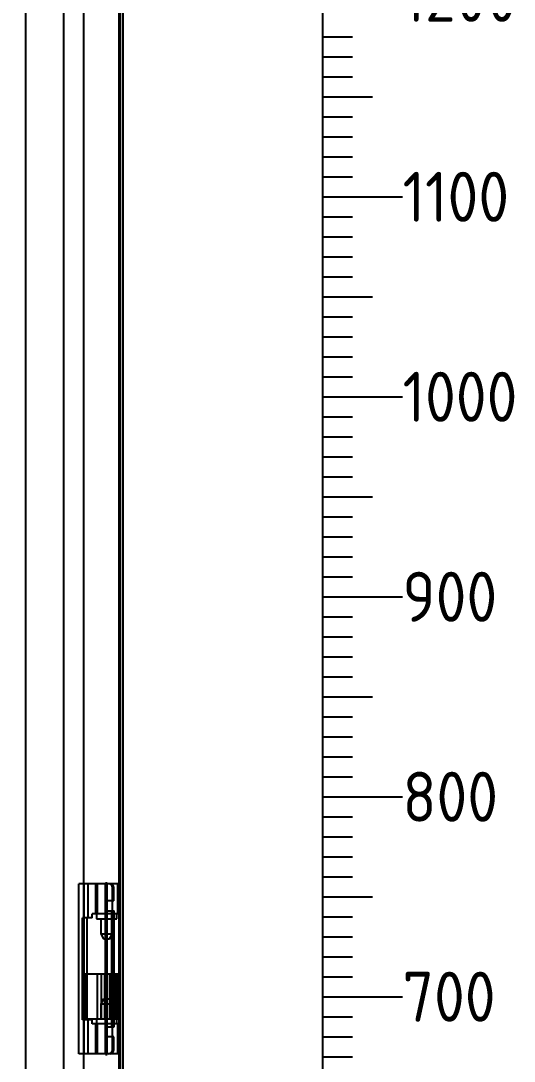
# Model space of a CAD drawing. Header units: millimetres. Extents: x 37984 to 70752, y 14140 to 37584.
# Drawn here: x 39951 to 40198, y 27437 to 27957 of the extents above; entities that cross this region are included whole.
import ezdxf
from ezdxf.enums import TextEntityAlignment as Align

# ---------------------------------------------------------------- set-up
doc = ezdxf.new("R2010")
doc.units = ezdxf.units.MM
doc.set_wipeout_variables(frame=1)
doc.layers.add('! NO PLOT !', color=7, linetype='Continuous', true_color=0xff75dd, plot=False)
doc.layers.add('000-PI-ORMAR', color=2, linetype='Continuous')
doc.styles.add('PI0', font='isocpeur.ttf', dxfattribs={"width": 0.9})

# ---------------------------------------------------------------- blocks, each defined once
blk = doc.blocks.new('skala_2300')
for p, q in [((0, 1400), (0, 540)), ((0, 1180), (15, 1180)), ((0, 1170), (15, 1170)), ((0, 1160), (15, 1160)), ((0, 1150), (25, 1150)), ((0, 1140), (15, 1140)), ((0, 1130), (15, 1130)), ((0, 1120), (15, 1120)), ((0, 1110), (15, 1110)), ((0, 1100), (40, 1100)), ((0, 1090), (15, 1090)), ((0, 1080), (15, 1080)), ((0, 1070), (15, 1070)), ((0, 1060), (15, 1060)), ((0, 1050), (25, 1050)), ((0, 1040), (15, 1040)), ((0, 1030), (15, 1030)), ((0, 1020), (15, 1020)), ((0, 1010), (15, 1010)), ((0, 1000), (40, 1000)), ((0, 1000), (40, 1000)), ((0, 1000), (40, 1000)), ((0, 1000), (40, 1000)), ((0, 990), (15, 990)), ((0, 980), (15, 980)), ((0, 970), (15, 970)), ((0, 960), (15, 960)), ((0, 950), (25, 950)), ((0, 940), (15, 940)), ((0, 930), (15, 930)), ((0, 920), (15, 920)), ((0, 910), (15, 910)), ((0, 900), (40, 900)), ((0, 890), (15, 890)), ((0, 880), (15, 880)), ((0, 870), (15, 870)), ((0, 860), (15, 860)), ((0, 850), (25, 850)), ((0, 840), (15, 840)), ((0, 830), (15, 830)), ((0, 820), (15, 820)), ((0, 810), (15, 810)), ((0, 800), (40, 800)), ((0, 800), (40, 800)), ((0, 800), (40, 800)), ((0, 800), (40, 800)), ((0, 800), (40, 800)), ((0, 790), (15, 790)), ((0, 780), (15, 780)), ((0, 770), (15, 770)), ((0, 760), (15, 760)), ((0, 750), (25, 750)), ((0, 740), (15, 740)), ((0, 730), (15, 730)), ((0, 720), (15, 720)), ((0, 710), (15, 710)), ((0, 700), (40, 700)), ((0, 690), (15, 690)), ((0, 680), (15, 680)), ((0, 670), (15, 670))]:
    blk.add_line(p, q)
at = {"style": 'PI0', "width": 0.9}
for s, p in [('1200', (40, 1200)), ('1100', (40, 1100)), ('1000', (40, 1000)), ('900', (40, 900)), ('800', (40, 800)), ('700', (40, 700))]:
    blk.add_text(s, height=25, dxfattribs=at).set_placement(p, align=Align.MIDDLE_LEFT)

msp = doc.modelspace()

# ---------------------------------------------------------------- block references
msp.add_blockref('skala_2300', (40101.672, 26768.904))

# ---------------------------------------------------------------- wipeouts: each hides what was drawn before it
msp.add_wipeout([(39609.672, 28763.904), (40001.672, 28763.904), (40001.672, 26766.904), (39609.672, 26766.904)]).dxf.layer = '000-PI-ORMAR'

# ---------------------------------------------------------------- next in the draw order: linework, layer by layer
at = {"layer": '! NO PLOT !'}
for p, q in [((39982.184, 26788.404), (39982.184, 28749.904)), ((39972.184, 26803.404), (39972.184, 28734.904)), ((39953.184, 26849.154), (39953.184, 28689.154)), ((39979.684, 27440.404), (39979.684, 27525.404)), ((39999.127, 27525.404), (39979.684, 27525.404)), ((39982.167, 27508.404), (39982.167, 27525.404)), ((39982.372, 27440.404), (39982.372, 27525.404)), ((39984.265, 27508.404), (39984.265, 27525.404)), ((39988.027, 27525.404), (39988.027, 27510.404)), ((39988.94, 27510.404), (39988.94, 27525.404)), ((39993.048, 27440.404), (39993.048, 27525.404)), ((39993.577, 27496.554), (39993.577, 27526.254)), ((39993.577, 27510.404), (39993.577, 27525.404)), ((39993.795, 27440.404), (39993.795, 27525.404)), ((39996.555, 27523.404), (39997.202, 27523.404)), ((39996.555, 27442.404), (39996.555, 27523.404)), ((39997.202, 27516.904), (39997.202, 27523.404)), ((39999.127, 27510.404), (39999.127, 27525.404)), ((39997.202, 27516.904), (39993.048, 27516.904)), ((39996.559, 27448.904), (39996.559, 27516.904)), ((39993.048, 27511.904), (39997.283, 27511.904)), ((39996.13, 27453.904), (39996.13, 27511.904)), ((39996.849, 27453.904), (39996.849, 27511.904)), ((39997.283, 27453.904), (39997.283, 27511.904)), ((39981.439, 27457.404), (39981.439, 27508.404)), ((39986.363, 27508.404), (39981.439, 27508.404)), ((39983.901, 27457.404), (39983.901, 27508.404)), ((39999.127, 27510.404), (39986.363, 27510.404)), ((39986.363, 27508.404), (39986.363, 27510.404)), ((39988.477, 27510.404), (39988.477, 27507.904)), ((39988.477, 27507.904), (39998.677, 27507.904)), ((39990.627, 27507.904), (39990.627, 27500.415)), ((39996.527, 27500.415), (39996.527, 27507.904)), ((39998.677, 27507.904), (39998.677, 27510.404)), ((39990.627, 27500.415), (39992.077, 27497.904)), ((39990.627, 27500.415), (39996.527, 27500.415)), ((39995.077, 27497.904), (39996.527, 27500.415)), ((39992.077, 27497.904), (39995.077, 27497.904)), ((39982.884, 27480.404), (39999.684, 27480.404)), ((39982.884, 27480.404), (39982.884, 27457.904)), ((39988.834, 27480.404), (39988.834, 27457.904)), ((39990.834, 27480.404), (39990.834, 27457.904)), ((39992.505, 27480.404), (39992.505, 27457.904)), ((39992.862, 27480.404), (39992.862, 27457.904)), ((39995.005, 27480.404), (39995.005, 27457.904)), ((39995.362, 27480.404), (39995.362, 27457.904)), ((39995.723, 27480.404), (39995.723, 27457.904)), ((39996.847, 27480.404), (39996.847, 27457.904)), ((39997.602, 27480.404), (39997.602, 27457.904)), ((39997.723, 27457.904), (39997.723, 27480.404)), ((39998.726, 27480.404), (39998.726, 27457.904)), ((39999.482, 27480.404), (39999.482, 27457.904)), ((39993.577, 27439.554), (39993.577, 27469.254)), ((39992.077, 27467.904), (39990.627, 27465.392)), ((39990.627, 27465.392), (39996.527, 27465.392)), ((39990.627, 27465.392), (39990.627, 27457.904)), ((39992.077, 27467.904), (39995.077, 27467.904)), ((39996.527, 27465.392), (39995.077, 27467.904)), ((39996.527, 27457.904), (39996.527, 27465.392)), ((39986.363, 27457.404), (39981.439, 27457.404)), ((39982.167, 27440.404), (39982.167, 27457.404)), ((39982.884, 27457.904), (39999.684, 27457.904)), ((39984.265, 27440.404), (39984.265, 27457.404)), ((39986.363, 27455.404), (39986.363, 27457.404)), ((39999.127, 27455.404), (39986.363, 27455.404)), ((39988.027, 27455.404), (39988.027, 27440.404)), ((39988.477, 27457.904), (39988.477, 27455.404)), ((39988.94, 27440.404), (39988.94, 27455.404)), ((39993.048, 27453.904), (39997.283, 27453.904)), ((39993.577, 27440.404), (39993.577, 27455.404)), ((39998.677, 27455.404), (39998.677, 27457.904)), ((39999.127, 27440.404), (39999.127, 27455.404)), ((39997.202, 27448.904), (39993.048, 27448.904)), ((39997.202, 27442.404), (39997.202, 27448.904)), ((39999.127, 27440.404), (39979.684, 27440.404)), ((39996.555, 27442.404), (39997.202, 27442.404))]:
    msp.add_line(p, q, dxfattribs=at)
for centre, start_param, end_param in [((39994.623, 27523.404), 4.712389, 6.2831853), ((39995.27, 27523.404), 4.712389, 6.2831853), ((39994.623, 27442.404), 3.1415927, 4.712389), ((39995.27, 27442.404), 3.1415927, 4.712389)]:
    msp.add_ellipse(centre, major_axis=(0, 2), ratio=0.9659258, start_param=start_param, end_param=end_param, dxfattribs=at)
at = {"layer": '000-PI-ORMAR'}
for p, q in [((40000.172, 28761.404), (40000.172, 26776.904)), ((40001.672, 28761.404), (40001.672, 26776.904)), ((40001.684, 26776.904), (40001.684, 28761.404)), ((40001.684, 26776.904), (40001.684, 28761.404)), ((39999.684, 28759.404), (39999.684, 26778.904))]:
    msp.add_line(p, q, dxfattribs=at)

doc.saveas('drawing.dxf')
